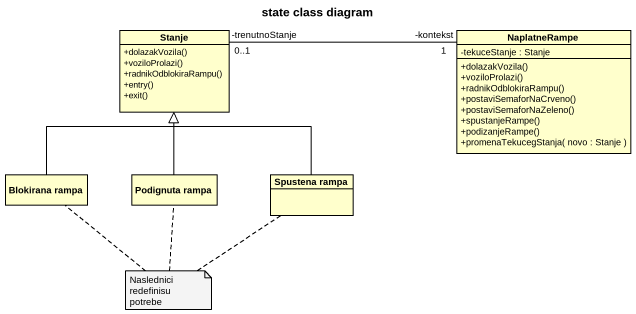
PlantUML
@startuml
title state class diagram
hide circle
hide empty members
skinparam classAttributeIconSize 0
class Stanje {
  +dolazakVozila()
  +voziloProlazi()
  +radnikOdblokiraRampu()
  +entry()
  +exit()
}
class NaplatneRampe {
  -tekuceStanje : Stanje
  +dolazakVozila()
  +voziloProlazi()
  +radnikOdblokiraRampu()
  +postaviSemaforNaCrveno()
  +postaviSemaforNaZeleno()
  +spustanjeRampe()
  +podizanjeRampe()
  +promenaTekucegStanja( novo : Stanje )
}
class "Blokirana rampa" as Blokirana_rampa
class "Podignuta rampa" as Podignuta_rampa
class "Spustena rampa" as Spustena_rampa
NaplatneRampe "-kontekst\n1" -left- "-trenutnoStanje\n0..1" Stanje
Blokirana_rampa -up-|> Stanje
Podignuta_rampa -up-|> Stanje
Spustena_rampa -up-|> Stanje
note as N1
  Naslednici redefinisu potrebe
end note
N1 .. Spustena_rampa
N1 .. Podignuta_rampa
N1 .. Blokirana_rampa
@enduml
